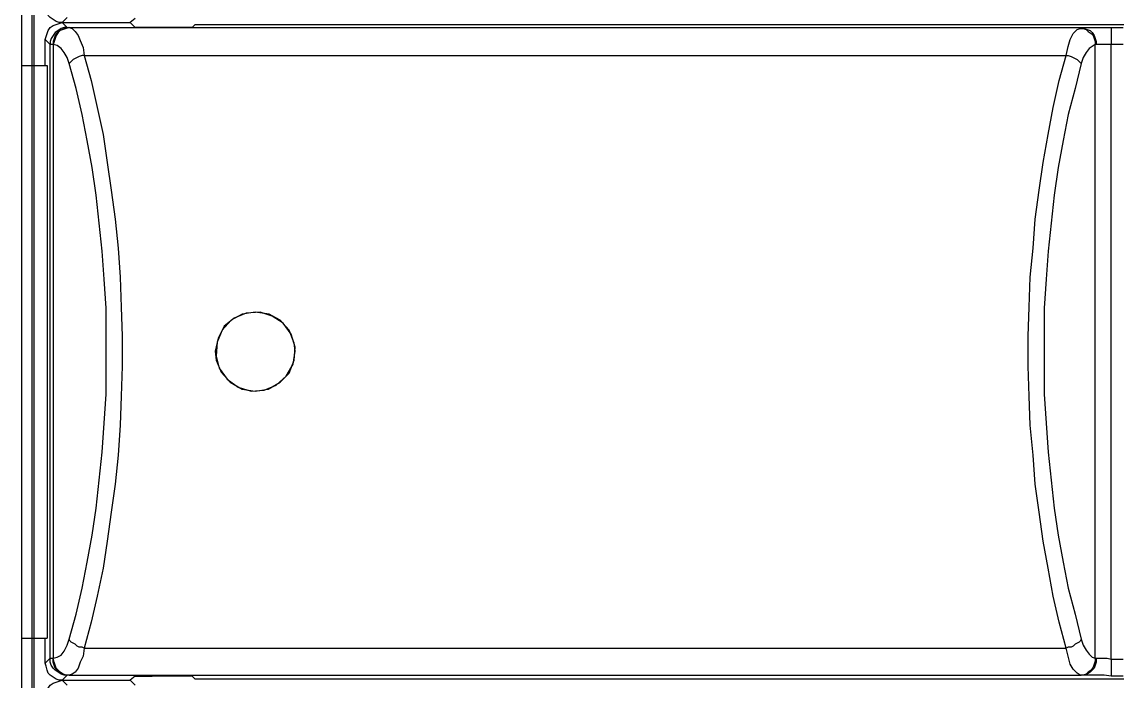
# Model space of a CAD drawing. Header units: centimetres. Extents: x -9.3 to 8.8, y -8.1 to 9.2.
# Drawn here: x -6.946 to -5.013, y 3.106 to 4.27 of the extents above; entities that cross this region are included whole.
import ezdxf

# ---------------------------------------------------------------- set-up
doc = ezdxf.new("R2010")
doc.units = ezdxf.units.CM
doc.header["$MEASUREMENT"] = 0
doc.layers.add('Camada 1', color=7, linetype='Continuous')

msp = doc.modelspace()

# ---------------------------------------------------------------- linework, layer by layer
at = {"layer": 'Camada 1', "color": 250, "lineweight": 25}
for points in [[(-6.94621, -0.45508), (-6.94621, -0.45508), (-6.94621, 6.68867), (-6.94621, 6.68867)], [(-6.94621, -0.45508), (-6.94621, -0.45508), (-6.94621, 6.68867), (-6.94621, 6.68867)], [(-6.92856, 6.67103), (-6.92856, 6.67103), (-6.92856, -0.43744), (-6.92856, -0.43744)], [(-6.92856, 6.67103), (-6.92856, 6.67103), (-6.92856, -0.43744), (-6.92856, -0.43744)], [(-6.92503, 6.6675), (-6.92503, 6.6675), (-6.92503, -0.43392), (-6.92503, -0.43392)], [(-6.92503, 6.6675), (-6.92503, 6.6675), (-6.92503, -0.43392), (-6.92503, -0.43392)], [(-6.86646, 4.27814), (-6.86646, 4.27814), (-6.87529, 4.26932), (-6.87529, 4.26932)], [(-6.74642, 4.27637), (-6.74642, 4.27637), (-6.75524, 4.26932), (-6.75524, 4.26932)], [(-6.87529, 4.26932), (-6.87529, 4.26932), (-6.75524, 4.26932), (-6.75524, 4.26932)], [(-6.87529, 4.26932), (-6.87529, 4.26932), (-6.86646, 4.2605), (-6.86646, 4.2605)], [(-6.87529, 4.26932), (-6.87529, 4.26932), (-6.75524, 4.26932), (-6.75524, 4.26932)], [(-6.86646, 4.2605), (-6.86646, 4.2605), (-6.8647, 4.2605), (-6.8647, 4.2605)], [(-6.8647, 4.2605), (-6.8647, 4.2605), (-6.86293, 4.2605), (-6.86293, 4.2605)], [(-6.86293, 4.2605), (-6.86293, 4.2605), (-5.07654, 4.2605), (-5.07654, 4.2605)], [(-6.75524, 4.26932), (-6.75524, 4.26932), (-6.74642, 4.2605), (-6.74642, 4.2605)], [(-6.71643, 4.2605), (-6.71643, 4.2605), (-6.74642, 4.2605), (-6.74642, 4.2605)], [(-6.64581, 4.2605), (-6.64581, 4.2605), (-6.71643, 4.2605), (-6.71643, 4.2605)], [(-6.64051, 4.26579), (-6.64051, 4.26579), (-6.64581, 4.2605), (-6.64581, 4.2605)], [(-6.64051, 4.26579), (-6.64051, 4.26579), (-3.3872, 4.26579), (-3.3872, 4.26579)], [(-5.07827, 4.25873), (-5.07827, 4.25873), (-5.07654, 4.2605), (-5.07654, 4.2605)], [(-5.07654, 4.2605), (-5.07654, 4.2605), (-5.02356, 4.2605), (-5.02356, 4.2605)], [(-5.02356, 4.2605), (-5.02356, 4.2605), (-5.02356, 4.23048), (-5.02356, 4.23048)], [(-5.02356, 4.2605), (-5.02356, 4.2605), (-5.00239, 4.2605), (-5.00239, 4.2605)], [(-6.89648, 4.23048), (-6.89648, 4.23048), (-6.90529, 4.2393), (-6.90529, 4.2393)], [(-6.90529, 4.1934), (-6.90529, 4.1934), (-6.90529, 4.2393), (-6.90529, 4.2393)], [(-6.89117, 4.23048), (-6.89117, 4.23048), (-6.89648, 4.23048), (-6.89648, 4.23048)], [(-6.89648, 3.14664), (-6.89648, 3.14664), (-6.89648, 4.23048), (-6.89648, 4.23048)], [(-6.89117, 4.23048), (-6.89117, 4.23048), (-6.89117, 4.23048), (-6.89117, 4.23048)], [(-6.89117, 4.23048), (-6.89117, 4.23048), (-6.89117, 3.14664), (-6.89117, 3.14664)], [(-5.05181, 3.14664), (-5.05181, 3.14664), (-5.05181, 4.23048), (-5.05181, 4.23048)], [(-5.05005, 4.23048), (-5.05005, 4.23048), (-5.05181, 4.23048), (-5.05181, 4.23048)], [(-5.02356, 4.23048), (-5.02356, 4.23048), (-5.05005, 4.23048), (-5.05005, 4.23048)], [(-5.02356, 3.14487), (-5.02356, 3.14487), (-5.02356, 4.23048), (-5.02356, 4.23048)], [(-5.00239, 4.23048), (-5.00239, 4.23048), (-5.02356, 4.23048), (-5.02356, 4.23048)], [(-6.83645, 4.21104), (-6.83645, 4.21104), (-5.103, 4.21104), (-5.103, 4.21104)], [(-6.9462, 4.1934), (-6.9462, 4.1934), (-6.90177, 4.1934), (-6.90177, 4.1934)], [(-6.90177, 4.1934), (-6.90177, 4.1934), (-6.90177, 3.18192), (-6.90177, 3.18192)], [(-6.9462, 3.18192), (-6.9462, 3.18192), (-6.90177, 3.18192), (-6.90177, 3.18192)], [(-6.90529, 3.13782), (-6.90529, 3.13782), (-6.90529, 3.18192), (-6.90529, 3.18192)], [(-6.83645, 3.16428), (-6.83645, 3.16428), (-5.103, 3.16428), (-5.103, 3.16428)], [(-6.90529, 3.13782), (-6.90529, 3.13782), (-6.89648, 3.14664), (-6.89648, 3.14664)], [(-6.89648, 3.14664), (-6.89648, 3.14664), (-6.89117, 3.14664), (-6.89117, 3.14664)], [(-6.89117, 3.14664), (-6.89117, 3.14664), (-6.89117, 3.14664), (-6.89117, 3.14664)], [(-5.05181, 3.14664), (-5.05181, 3.14664), (-5.05005, 3.14664), (-5.05005, 3.14664)], [(-5.02356, 3.14487), (-5.02356, 3.14487), (-5.02356, 3.11485), (-5.02356, 3.11485)], [(-5.02356, 3.14487), (-5.02356, 3.14487), (-5.00239, 3.14487), (-5.00239, 3.14487)], [(-6.86646, 3.11662), (-6.86646, 3.11662), (-6.87529, 3.1078), (-6.87529, 3.1078)], [(-6.8647, 3.11662), (-6.8647, 3.11662), (-6.86646, 3.11662), (-6.86646, 3.11662)], [(-6.86293, 3.11662), (-6.86293, 3.11662), (-6.8647, 3.11662), (-6.8647, 3.11662)], [(-6.86293, 3.11662), (-6.86293, 3.11662), (-5.07654, 3.11662), (-5.07654, 3.11662)], [(-6.74642, 3.11485), (-6.74642, 3.11485), (-6.75524, 3.1078), (-6.75524, 3.1078)], [(-6.74642, 3.11485), (-6.74642, 3.11485), (-6.71643, 3.11485), (-6.71643, 3.11485)], [(-6.64581, 3.11485), (-6.64581, 3.11485), (-6.71643, 3.11485), (-6.71643, 3.11485)], [(-6.64051, 3.10956), (-6.64051, 3.10956), (-6.64581, 3.11485), (-6.64581, 3.11485)], [(-5.07654, 3.11662), (-5.07654, 3.11662), (-5.07827, 3.11662), (-5.07827, 3.11662)], [(-5.00239, 3.11485), (-5.00239, 3.11485), (-5.02356, 3.11485), (-5.02356, 3.11485)], [(-6.87529, 3.1078), (-6.87529, 3.1078), (-6.75524, 3.1078), (-6.75524, 3.1078)], [(-6.87529, 3.1078), (-6.87529, 3.1078), (-6.86646, 3.09898), (-6.86646, 3.09898)], [(-6.87529, 3.1078), (-6.87529, 3.1078), (-6.75524, 3.1078), (-6.75524, 3.1078)], [(-6.75524, 3.1078), (-6.75524, 3.1078), (-6.74642, 3.09898), (-6.74642, 3.09898)], [(-3.3872, 3.10956), (-3.3872, 3.10956), (-6.64051, 3.10956), (-6.64051, 3.10956)]]:
    msp.add_open_spline(points, degree=3, dxfattribs=at)
for points, knots in [([(-6.87529, 4.26932), (-6.87529, 4.26932), (-6.88059, 4.26932), (-6.88059, 4.26932), (-6.88059, 4.26932), (-6.88588, 4.27108), (-6.88588, 4.27108), (-6.88588, 4.27108), (-6.89117, 4.27461), (-6.89117, 4.27461), (-6.89117, 4.27461), (-6.89648, 4.27814), (-6.89648, 4.27814), (-6.89648, 4.27814), (-6.9, 4.28166), (-6.9, 4.28166), (-6.9, 4.28166), (-6.90177, 4.28696), (-6.90177, 4.28696), (-6.90177, 4.28696), (-6.90353, 4.29401), (-6.90353, 4.29401), (-6.90353, 4.29401), (-6.90529, 4.2993), (-6.90529, 4.2993)], [0, 0, 0, 0, 0.125, 0.125, 0.125, 0.25, 0.25, 0.25, 0.375, 0.375, 0.375, 0.5, 0.5, 0.5, 0.625, 0.625, 0.625, 0.75, 0.75, 0.75, 0.875, 0.875, 0.875, 1, 1, 1, 1]), ([(-6.90529, 4.2393), (-6.90529, 4.2393), (-6.90353, 4.24459), (-6.90353, 4.24459), (-6.90353, 4.24459), (-6.90177, 4.24991), (-6.90177, 4.24991), (-6.90177, 4.24991), (-6.9, 4.25521), (-6.9, 4.25521), (-6.9, 4.25521), (-6.89648, 4.2605), (-6.89648, 4.2605), (-6.89648, 4.2605), (-6.89117, 4.26403), (-6.89117, 4.26403), (-6.89117, 4.26403), (-6.88588, 4.26579), (-6.88588, 4.26579), (-6.88588, 4.26579), (-6.88059, 4.26755), (-6.88059, 4.26755), (-6.88059, 4.26755), (-6.87529, 4.26932), (-6.87529, 4.26932)], [0, 0, 0, 0, 0.125, 0.125, 0.125, 0.25, 0.25, 0.25, 0.375, 0.375, 0.375, 0.5, 0.5, 0.5, 0.625, 0.625, 0.625, 0.75, 0.75, 0.75, 0.875, 0.875, 0.875, 1, 1, 1, 1]), ([(-6.86646, 4.2605), (-6.86646, 4.2605), (-6.87175, 4.2605), (-6.87175, 4.2605), (-6.87175, 4.2605), (-6.87706, 4.25873), (-6.87706, 4.25873), (-6.87706, 4.25873), (-6.88235, 4.25521), (-6.88235, 4.25521), (-6.88235, 4.25521), (-6.88764, 4.25164), (-6.88764, 4.25164), (-6.88764, 4.25164), (-6.89117, 4.24639), (-6.89117, 4.24639), (-6.89117, 4.24639), (-6.8947, 4.24106), (-6.8947, 4.24106), (-6.8947, 4.24106), (-6.89648, 4.23577), (-6.89648, 4.23577), (-6.89648, 4.23577), (-6.89648, 4.23048), (-6.89648, 4.23048)], [0, 0, 0, 0, 0.125, 0.125, 0.125, 0.25, 0.25, 0.25, 0.375, 0.375, 0.375, 0.5, 0.5, 0.5, 0.625, 0.625, 0.625, 0.75, 0.75, 0.75, 0.875, 0.875, 0.875, 1, 1, 1, 1]), ([(-6.86293, 4.2605), (-6.86293, 4.2605), (-6.86822, 4.25873), (-6.86822, 4.25873), (-6.86822, 4.25873), (-6.87352, 4.25697), (-6.87352, 4.25697), (-6.87352, 4.25697), (-6.87881, 4.25521), (-6.87881, 4.25521), (-6.87881, 4.25521), (-6.88235, 4.25164), (-6.88235, 4.25164), (-6.88235, 4.25164), (-6.88588, 4.24639), (-6.88588, 4.24639), (-6.88588, 4.24639), (-6.88764, 4.24106), (-6.88764, 4.24106), (-6.88764, 4.24106), (-6.88941, 4.23577), (-6.88941, 4.23577), (-6.88941, 4.23577), (-6.89117, 4.23048), (-6.89117, 4.23048)], [0, 0, 0, 0, 0.125, 0.125, 0.125, 0.25, 0.25, 0.25, 0.375, 0.375, 0.375, 0.5, 0.5, 0.5, 0.625, 0.625, 0.625, 0.75, 0.75, 0.75, 0.875, 0.875, 0.875, 1, 1, 1, 1]), ([(-6.8647, 4.2605), (-6.8647, 4.2605), (-6.86999, 4.25873), (-6.86999, 4.25873), (-6.86999, 4.25873), (-6.87529, 4.25697), (-6.87529, 4.25697), (-6.87529, 4.25697), (-6.87881, 4.25521), (-6.87881, 4.25521), (-6.87881, 4.25521), (-6.88411, 4.25164), (-6.88411, 4.25164), (-6.88411, 4.25164), (-6.88764, 4.24639), (-6.88764, 4.24639), (-6.88764, 4.24639), (-6.88941, 4.24106), (-6.88941, 4.24106), (-6.88941, 4.24106), (-6.89117, 4.23577), (-6.89117, 4.23577), (-6.89117, 4.23577), (-6.89117, 4.23048), (-6.89117, 4.23048)], [0, 0, 0, 0, 0.125, 0.125, 0.125, 0.25, 0.25, 0.25, 0.375, 0.375, 0.375, 0.5, 0.5, 0.5, 0.625, 0.625, 0.625, 0.75, 0.75, 0.75, 0.875, 0.875, 0.875, 1, 1, 1, 1]), ([(-6.86293, 4.2605), (-6.86293, 4.2605), (-6.85763, 4.25873), (-6.85763, 4.25873), (-6.85763, 4.25873), (-6.85234, 4.25344), (-6.85234, 4.25344), (-6.85234, 4.25344), (-6.84705, 4.24639), (-6.84705, 4.24639), (-6.84705, 4.24639), (-6.84352, 4.23753), (-6.84352, 4.23753), (-6.84352, 4.23753), (-6.83821, 4.22518), (-6.83821, 4.22518), (-6.83821, 4.22518), (-6.83645, 4.21104), (-6.83645, 4.21104)], [0, 0, 0, 0, 0.1666667, 0.1666667, 0.1666667, 0.3333333, 0.3333333, 0.3333333, 0.5, 0.5, 0.5, 0.6666667, 0.6666667, 0.6666667, 0.8333333, 0.8333333, 0.8333333, 1, 1, 1, 1]), ([(-5.103, 4.21104), (-5.103, 4.21104), (-5.09947, 4.22695), (-5.09947, 4.22695), (-5.09947, 4.22695), (-5.09595, 4.2393), (-5.09595, 4.2393), (-5.09595, 4.2393), (-5.09065, 4.24991), (-5.09065, 4.24991), (-5.09065, 4.24991), (-5.0836, 4.25697), (-5.0836, 4.25697), (-5.0836, 4.25697), (-5.07827, 4.25873), (-5.07827, 4.25873)], [0, 0, 0, 0, 0.2, 0.2, 0.2, 0.4, 0.4, 0.4, 0.6, 0.6, 0.6, 0.8, 0.8, 0.8, 1, 1, 1, 1]), ([(-5.07827, 4.25873), (-5.07827, 4.25873), (-5.07298, 4.25873), (-5.07298, 4.25873), (-5.07298, 4.25873), (-5.06769, 4.25697), (-5.06769, 4.25697), (-5.06769, 4.25697), (-5.06416, 4.25344), (-5.06416, 4.25344), (-5.06416, 4.25344), (-5.05887, 4.24991), (-5.05887, 4.24991), (-5.05887, 4.24991), (-5.05534, 4.24639), (-5.05534, 4.24639), (-5.05534, 4.24639), (-5.05358, 4.24106), (-5.05358, 4.24106), (-5.05358, 4.24106), (-5.05181, 4.23577), (-5.05181, 4.23577), (-5.05181, 4.23577), (-5.05181, 4.23048), (-5.05181, 4.23048)], [0, 0, 0, 0, 0.125, 0.125, 0.125, 0.25, 0.25, 0.25, 0.375, 0.375, 0.375, 0.5, 0.5, 0.5, 0.625, 0.625, 0.625, 0.75, 0.75, 0.75, 0.875, 0.875, 0.875, 1, 1, 1, 1]), ([(-5.07654, 4.2605), (-5.07654, 4.2605), (-5.07122, 4.25873), (-5.07122, 4.25873), (-5.07122, 4.25873), (-5.06593, 4.25697), (-5.06593, 4.25697), (-5.06593, 4.25697), (-5.06063, 4.25521), (-5.06063, 4.25521), (-5.06063, 4.25521), (-5.05711, 4.25164), (-5.05711, 4.25164), (-5.05711, 4.25164), (-5.05358, 4.24639), (-5.05358, 4.24639), (-5.05358, 4.24639), (-5.05181, 4.24106), (-5.05181, 4.24106), (-5.05181, 4.24106), (-5.05005, 4.23577), (-5.05005, 4.23577), (-5.05005, 4.23577), (-5.05005, 4.23048), (-5.05005, 4.23048)], [0, 0, 0, 0, 0.125, 0.125, 0.125, 0.25, 0.25, 0.25, 0.375, 0.375, 0.375, 0.5, 0.5, 0.5, 0.625, 0.625, 0.625, 0.75, 0.75, 0.75, 0.875, 0.875, 0.875, 1, 1, 1, 1]), ([(-6.86293, 4.19693), (-6.86293, 4.19693), (-6.86646, 4.20751), (-6.86646, 4.20751), (-6.86646, 4.20751), (-6.87175, 4.21637), (-6.87175, 4.21637), (-6.87175, 4.21637), (-6.87706, 4.22342), (-6.87706, 4.22342), (-6.87706, 4.22342), (-6.88411, 4.22871), (-6.88411, 4.22871), (-6.88411, 4.22871), (-6.89117, 4.23048), (-6.89117, 4.23048)], [0, 0, 0, 0, 0.2, 0.2, 0.2, 0.4, 0.4, 0.4, 0.6, 0.6, 0.6, 0.8, 0.8, 0.8, 1, 1, 1, 1]), ([(-5.05181, 4.23048), (-5.05181, 4.23048), (-5.05711, 4.22695), (-5.05711, 4.22695), (-5.05711, 4.22695), (-5.0624, 4.22342), (-5.0624, 4.22342), (-5.0624, 4.22342), (-5.06769, 4.21637), (-5.06769, 4.21637), (-5.06769, 4.21637), (-5.07298, 4.20751), (-5.07298, 4.20751), (-5.07298, 4.20751), (-5.07654, 4.19693), (-5.07654, 4.19693)], [0, 0, 0, 0, 0.2, 0.2, 0.2, 0.4, 0.4, 0.4, 0.6, 0.6, 0.6, 0.8, 0.8, 0.8, 1, 1, 1, 1]), ([(-6.83645, 4.21104), (-6.83645, 4.21104), (-6.83998, 4.21104), (-6.83998, 4.21104), (-6.83998, 4.21104), (-6.84528, 4.20927), (-6.84528, 4.20927), (-6.84528, 4.20927), (-6.84881, 4.20751), (-6.84881, 4.20751), (-6.84881, 4.20751), (-6.85234, 4.20575), (-6.85234, 4.20575), (-6.85234, 4.20575), (-6.85588, 4.20398), (-6.85588, 4.20398), (-6.85588, 4.20398), (-6.85941, 4.20046), (-6.85941, 4.20046), (-6.85941, 4.20046), (-6.86116, 4.19869), (-6.86116, 4.19869), (-6.86116, 4.19869), (-6.86293, 4.19693), (-6.86293, 4.19693)], [0, 0, 0, 0, 0.125, 0.125, 0.125, 0.25, 0.25, 0.25, 0.375, 0.375, 0.375, 0.5, 0.5, 0.5, 0.625, 0.625, 0.625, 0.75, 0.75, 0.75, 0.875, 0.875, 0.875, 1, 1, 1, 1]), ([(-6.86293, 3.18015), (-6.86293, 3.18015), (-6.85058, 3.22432), (-6.85058, 3.22432), (-6.85058, 3.22432), (-6.83998, 3.27018), (-6.83998, 3.27018), (-6.83998, 3.27018), (-6.83116, 3.31608), (-6.83116, 3.31608), (-6.83116, 3.31608), (-6.82234, 3.36374), (-6.82234, 3.36374), (-6.82234, 3.36374), (-6.81527, 3.41143), (-6.81527, 3.41143), (-6.81527, 3.41143), (-6.80998, 3.46082), (-6.80998, 3.46082), (-6.80998, 3.46082), (-6.8047, 3.51028), (-6.8047, 3.51028), (-6.8047, 3.51028), (-6.80113, 3.56147), (-6.80113, 3.56147), (-6.80113, 3.56147), (-6.79764, 3.61262), (-6.79764, 3.61262), (-6.79764, 3.61262), (-6.79764, 3.76446), (-6.79764, 3.76446), (-6.79764, 3.76446), (-6.80113, 3.81565), (-6.80113, 3.81565), (-6.80113, 3.81565), (-6.8047, 3.86507), (-6.8047, 3.86507), (-6.8047, 3.86507), (-6.80998, 3.91449), (-6.80998, 3.91449), (-6.80998, 3.91449), (-6.81527, 3.96392), (-6.81527, 3.96392), (-6.81527, 3.96392), (-6.82234, 4.01334), (-6.82234, 4.01334), (-6.82234, 4.01334), (-6.83116, 4.061), (-6.83116, 4.061), (-6.83116, 4.061), (-6.83998, 4.1069), (-6.83998, 4.1069), (-6.83998, 4.1069), (-6.85058, 4.15279), (-6.85058, 4.15279), (-6.85058, 4.15279), (-6.86293, 4.19693), (-6.86293, 4.19693)], [0, 0, 0, 0, 0.0526316, 0.0526316, 0.0526316, 0.1052632, 0.1052632, 0.1052632, 0.1578947, 0.1578947, 0.1578947, 0.2105263, 0.2105263, 0.2105263, 0.2631579, 0.2631579, 0.2631579, 0.3157895, 0.3157895, 0.3157895, 0.3684211, 0.3684211, 0.3684211, 0.4210526, 0.4210526, 0.4210526, 0.4736842, 0.4736842, 0.4736842, 0.5263158, 0.5263158, 0.5263158, 0.5789474, 0.5789474, 0.5789474, 0.6315789, 0.6315789, 0.6315789, 0.6842105, 0.6842105, 0.6842105, 0.7368421, 0.7368421, 0.7368421, 0.7894737, 0.7894737, 0.7894737, 0.8421053, 0.8421053, 0.8421053, 0.8947368, 0.8947368, 0.8947368, 0.9473684, 0.9473684, 0.9473684, 1, 1, 1, 1]), ([(-6.83645, 4.21104), (-6.83645, 4.21104), (-6.82409, 4.16694), (-6.82409, 4.16694), (-6.82409, 4.16694), (-6.81351, 4.11925), (-6.81351, 4.11925), (-6.81351, 4.11925), (-6.8029, 4.07162), (-6.8029, 4.07162), (-6.8029, 4.07162), (-6.79584, 4.02216), (-6.79584, 4.02216), (-6.79584, 4.02216), (-6.78879, 3.97277), (-6.78879, 3.97277), (-6.78879, 3.97277), (-6.78173, 3.92158), (-6.78173, 3.92158), (-6.78173, 3.92158), (-6.77644, 3.87036), (-6.77644, 3.87036), (-6.77644, 3.87036), (-6.77291, 3.81917), (-6.77291, 3.81917), (-6.77291, 3.81917), (-6.77115, 3.76622), (-6.77115, 3.76622), (-6.77115, 3.76622), (-6.76938, 3.71503), (-6.76938, 3.71503), (-6.76938, 3.71503), (-6.76938, 3.66208), (-6.76938, 3.66208), (-6.76938, 3.66208), (-6.77115, 3.60913), (-6.77115, 3.60913), (-6.77115, 3.60913), (-6.77291, 3.55794), (-6.77291, 3.55794), (-6.77291, 3.55794), (-6.77644, 3.50499), (-6.77644, 3.50499), (-6.77644, 3.50499), (-6.78173, 3.45377), (-6.78173, 3.45377), (-6.78173, 3.45377), (-6.78879, 3.40434), (-6.78879, 3.40434), (-6.78879, 3.40434), (-6.79584, 3.35315), (-6.79584, 3.35315), (-6.79584, 3.35315), (-6.8029, 3.30549), (-6.8029, 3.30549), (-6.8029, 3.30549), (-6.81351, 3.25607), (-6.81351, 3.25607), (-6.81351, 3.25607), (-6.82409, 3.21017), (-6.82409, 3.21017), (-6.82409, 3.21017), (-6.83645, 3.16428), (-6.83645, 3.16428)], [0, 0, 0, 0, 0.047619, 0.047619, 0.047619, 0.0952381, 0.0952381, 0.0952381, 0.1428571, 0.1428571, 0.1428571, 0.1904762, 0.1904762, 0.1904762, 0.2380952, 0.2380952, 0.2380952, 0.2857143, 0.2857143, 0.2857143, 0.3333333, 0.3333333, 0.3333333, 0.3809524, 0.3809524, 0.3809524, 0.4285714, 0.4285714, 0.4285714, 0.4761905, 0.4761905, 0.4761905, 0.5238095, 0.5238095, 0.5238095, 0.5714286, 0.5714286, 0.5714286, 0.6190476, 0.6190476, 0.6190476, 0.6666667, 0.6666667, 0.6666667, 0.7142857, 0.7142857, 0.7142857, 0.7619048, 0.7619048, 0.7619048, 0.8095238, 0.8095238, 0.8095238, 0.8571429, 0.8571429, 0.8571429, 0.9047619, 0.9047619, 0.9047619, 0.952381, 0.952381, 0.952381, 1, 1, 1, 1]), ([(-5.103, 3.16428), (-5.103, 3.16428), (-5.11535, 3.21017), (-5.11535, 3.21017), (-5.11535, 3.21017), (-5.12597, 3.25607), (-5.12597, 3.25607), (-5.12597, 3.25607), (-5.13479, 3.30549), (-5.13479, 3.30549), (-5.13479, 3.30549), (-5.14361, 3.35315), (-5.14361, 3.35315), (-5.14361, 3.35315), (-5.15066, 3.40434), (-5.15066, 3.40434), (-5.15066, 3.40434), (-5.15772, 3.45377), (-5.15772, 3.45377), (-5.15772, 3.45377), (-5.16125, 3.50499), (-5.16125, 3.50499), (-5.16125, 3.50499), (-5.16657, 3.55794), (-5.16657, 3.55794), (-5.16657, 3.55794), (-5.1683, 3.60913), (-5.1683, 3.60913), (-5.1683, 3.60913), (-5.17007, 3.66208), (-5.17007, 3.66208), (-5.17007, 3.66208), (-5.17007, 3.71503), (-5.17007, 3.71503), (-5.17007, 3.71503), (-5.1683, 3.76622), (-5.1683, 3.76622), (-5.1683, 3.76622), (-5.16657, 3.81917), (-5.16657, 3.81917), (-5.16657, 3.81917), (-5.16125, 3.87036), (-5.16125, 3.87036), (-5.16125, 3.87036), (-5.15772, 3.92158), (-5.15772, 3.92158), (-5.15772, 3.92158), (-5.15066, 3.97277), (-5.15066, 3.97277), (-5.15066, 3.97277), (-5.14361, 4.02216), (-5.14361, 4.02216), (-5.14361, 4.02216), (-5.13479, 4.07162), (-5.13479, 4.07162), (-5.13479, 4.07162), (-5.12597, 4.11925), (-5.12597, 4.11925), (-5.12597, 4.11925), (-5.11535, 4.16694), (-5.11535, 4.16694), (-5.11535, 4.16694), (-5.103, 4.21104), (-5.103, 4.21104)], [0, 0, 0, 0, 0.047619, 0.047619, 0.047619, 0.0952381, 0.0952381, 0.0952381, 0.1428571, 0.1428571, 0.1428571, 0.1904762, 0.1904762, 0.1904762, 0.2380952, 0.2380952, 0.2380952, 0.2857143, 0.2857143, 0.2857143, 0.3333333, 0.3333333, 0.3333333, 0.3809524, 0.3809524, 0.3809524, 0.4285714, 0.4285714, 0.4285714, 0.4761905, 0.4761905, 0.4761905, 0.5238095, 0.5238095, 0.5238095, 0.5714286, 0.5714286, 0.5714286, 0.6190476, 0.6190476, 0.6190476, 0.6666667, 0.6666667, 0.6666667, 0.7142857, 0.7142857, 0.7142857, 0.7619048, 0.7619048, 0.7619048, 0.8095238, 0.8095238, 0.8095238, 0.8571429, 0.8571429, 0.8571429, 0.9047619, 0.9047619, 0.9047619, 0.952381, 0.952381, 0.952381, 1, 1, 1, 1]), ([(-5.07654, 4.19693), (-5.07654, 4.19693), (-5.08713, 4.15279), (-5.08713, 4.15279), (-5.08713, 4.15279), (-5.09947, 4.1069), (-5.09947, 4.1069), (-5.09947, 4.1069), (-5.10829, 4.061), (-5.10829, 4.061), (-5.10829, 4.061), (-5.11711, 4.01334), (-5.11711, 4.01334), (-5.11711, 4.01334), (-5.12417, 3.96392), (-5.12417, 3.96392), (-5.12417, 3.96392), (-5.1295, 3.91449), (-5.1295, 3.91449), (-5.1295, 3.91449), (-5.13479, 3.86507), (-5.13479, 3.86507), (-5.13479, 3.86507), (-5.13832, 3.81565), (-5.13832, 3.81565), (-5.13832, 3.81565), (-5.14184, 3.76446), (-5.14184, 3.76446), (-5.14184, 3.76446), (-5.14184, 3.61262), (-5.14184, 3.61262), (-5.14184, 3.61262), (-5.13832, 3.56147), (-5.13832, 3.56147), (-5.13832, 3.56147), (-5.13479, 3.51028), (-5.13479, 3.51028), (-5.13479, 3.51028), (-5.1295, 3.46082), (-5.1295, 3.46082), (-5.1295, 3.46082), (-5.12417, 3.41143), (-5.12417, 3.41143), (-5.12417, 3.41143), (-5.11711, 3.36374), (-5.11711, 3.36374), (-5.11711, 3.36374), (-5.10829, 3.31608), (-5.10829, 3.31608), (-5.10829, 3.31608), (-5.09947, 3.27018), (-5.09947, 3.27018), (-5.09947, 3.27018), (-5.08713, 3.22432), (-5.08713, 3.22432), (-5.08713, 3.22432), (-5.07654, 3.18015), (-5.07654, 3.18015)], [0, 0, 0, 0, 0.0526316, 0.0526316, 0.0526316, 0.1052632, 0.1052632, 0.1052632, 0.1578947, 0.1578947, 0.1578947, 0.2105263, 0.2105263, 0.2105263, 0.2631579, 0.2631579, 0.2631579, 0.3157895, 0.3157895, 0.3157895, 0.3684211, 0.3684211, 0.3684211, 0.4210526, 0.4210526, 0.4210526, 0.4736842, 0.4736842, 0.4736842, 0.5263158, 0.5263158, 0.5263158, 0.5789474, 0.5789474, 0.5789474, 0.6315789, 0.6315789, 0.6315789, 0.6842105, 0.6842105, 0.6842105, 0.7368421, 0.7368421, 0.7368421, 0.7894737, 0.7894737, 0.7894737, 0.8421053, 0.8421053, 0.8421053, 0.8947368, 0.8947368, 0.8947368, 0.9473684, 0.9473684, 0.9473684, 1, 1, 1, 1]), ([(-5.103, 4.21104), (-5.103, 4.21104), (-5.09947, 4.21104), (-5.09947, 4.21104), (-5.09947, 4.21104), (-5.09418, 4.20927), (-5.09418, 4.20927), (-5.09418, 4.20927), (-5.09065, 4.20751), (-5.09065, 4.20751), (-5.09065, 4.20751), (-5.08713, 4.20575), (-5.08713, 4.20575), (-5.08713, 4.20575), (-5.0836, 4.20398), (-5.0836, 4.20398), (-5.0836, 4.20398), (-5.08007, 4.20046), (-5.08007, 4.20046), (-5.08007, 4.20046), (-5.07827, 4.19869), (-5.07827, 4.19869), (-5.07827, 4.19869), (-5.07654, 4.19693), (-5.07654, 4.19693)], [0, 0, 0, 0, 0.125, 0.125, 0.125, 0.25, 0.25, 0.25, 0.375, 0.375, 0.375, 0.5, 0.5, 0.5, 0.625, 0.625, 0.625, 0.75, 0.75, 0.75, 0.875, 0.875, 0.875, 1, 1, 1, 1]), ([(-6.6052, 3.68854), (-6.6052, 3.68854), (-6.59991, 3.71151), (-6.59991, 3.71151), (-6.59991, 3.71151), (-6.58933, 3.73267), (-6.58933, 3.73267), (-6.58933, 3.73267), (-6.57169, 3.74682), (-6.57169, 3.74682), (-6.57169, 3.74682), (-6.55048, 3.75564), (-6.55048, 3.75564), (-6.55048, 3.75564), (-6.52576, 3.7574), (-6.52576, 3.7574), (-6.52576, 3.7574), (-6.50459, 3.75035), (-6.50459, 3.75035), (-6.50459, 3.75035), (-6.48519, 3.73796), (-6.48519, 3.73796), (-6.48519, 3.73796), (-6.47104, 3.71856), (-6.47104, 3.71856), (-6.47104, 3.71856), (-6.46398, 3.69559), (-6.46398, 3.69559), (-6.46398, 3.69559), (-6.46575, 3.67266), (-6.46575, 3.67266), (-6.46575, 3.67266), (-6.4746, 3.6497), (-6.4746, 3.6497), (-6.4746, 3.6497), (-6.49048, 3.63382), (-6.49048, 3.63382), (-6.49048, 3.63382), (-6.51164, 3.62148), (-6.51164, 3.62148), (-6.51164, 3.62148), (-6.53461, 3.61795), (-6.53461, 3.61795), (-6.53461, 3.61795), (-6.55754, 3.62148), (-6.55754, 3.62148), (-6.55754, 3.62148), (-6.57874, 3.63382), (-6.57874, 3.63382), (-6.57874, 3.63382), (-6.59462, 3.6515), (-6.59462, 3.6515), (-6.59462, 3.6515), (-6.60344, 3.67266), (-6.60344, 3.67266), (-6.60344, 3.67266), (-6.6052, 3.68854), (-6.6052, 3.68854)], [0, 0, 0, 0, 0.0526316, 0.0526316, 0.0526316, 0.1052632, 0.1052632, 0.1052632, 0.1578947, 0.1578947, 0.1578947, 0.2105263, 0.2105263, 0.2105263, 0.2631579, 0.2631579, 0.2631579, 0.3157895, 0.3157895, 0.3157895, 0.3684211, 0.3684211, 0.3684211, 0.4210526, 0.4210526, 0.4210526, 0.4736842, 0.4736842, 0.4736842, 0.5263158, 0.5263158, 0.5263158, 0.5789474, 0.5789474, 0.5789474, 0.6315789, 0.6315789, 0.6315789, 0.6842105, 0.6842105, 0.6842105, 0.7368421, 0.7368421, 0.7368421, 0.7894737, 0.7894737, 0.7894737, 0.8421053, 0.8421053, 0.8421053, 0.8947368, 0.8947368, 0.8947368, 0.9473684, 0.9473684, 0.9473684, 1, 1, 1, 1]), ([(-6.46398, 3.68854), (-6.46398, 3.68854), (-6.46751, 3.66561), (-6.46751, 3.66561), (-6.46751, 3.66561), (-6.47989, 3.64444), (-6.47989, 3.64444), (-6.47989, 3.64444), (-6.49753, 3.62853), (-6.49753, 3.62853), (-6.49753, 3.62853), (-6.5187, 3.61971), (-6.5187, 3.61971), (-6.5187, 3.61971), (-6.54167, 3.61795), (-6.54167, 3.61795), (-6.54167, 3.61795), (-6.56463, 3.625), (-6.56463, 3.625), (-6.56463, 3.625), (-6.58403, 3.63912), (-6.58403, 3.63912), (-6.58403, 3.63912), (-6.59815, 3.65855), (-6.59815, 3.65855), (-6.59815, 3.65855), (-6.60344, 3.67972), (-6.60344, 3.67972), (-6.60344, 3.67972), (-6.60167, 3.70445), (-6.60167, 3.70445), (-6.60167, 3.70445), (-6.59285, 3.72562), (-6.59285, 3.72562), (-6.59285, 3.72562), (-6.57698, 3.74329), (-6.57698, 3.74329), (-6.57698, 3.74329), (-6.55754, 3.75387), (-6.55754, 3.75387), (-6.55754, 3.75387), (-6.53461, 3.7574), (-6.53461, 3.7574), (-6.53461, 3.7574), (-6.50988, 3.75387), (-6.50988, 3.75387), (-6.50988, 3.75387), (-6.49048, 3.74329), (-6.49048, 3.74329), (-6.49048, 3.74329), (-6.4746, 3.72562), (-6.4746, 3.72562), (-6.4746, 3.72562), (-6.46575, 3.70269), (-6.46575, 3.70269), (-6.46575, 3.70269), (-6.46398, 3.68854), (-6.46398, 3.68854)], [0, 0, 0, 0, 0.0526316, 0.0526316, 0.0526316, 0.1052632, 0.1052632, 0.1052632, 0.1578947, 0.1578947, 0.1578947, 0.2105263, 0.2105263, 0.2105263, 0.2631579, 0.2631579, 0.2631579, 0.3157895, 0.3157895, 0.3157895, 0.3684211, 0.3684211, 0.3684211, 0.4210526, 0.4210526, 0.4210526, 0.4736842, 0.4736842, 0.4736842, 0.5263158, 0.5263158, 0.5263158, 0.5789474, 0.5789474, 0.5789474, 0.6315789, 0.6315789, 0.6315789, 0.6842105, 0.6842105, 0.6842105, 0.7368421, 0.7368421, 0.7368421, 0.7894737, 0.7894737, 0.7894737, 0.8421053, 0.8421053, 0.8421053, 0.8947368, 0.8947368, 0.8947368, 0.9473684, 0.9473684, 0.9473684, 1, 1, 1, 1]), ([(-6.89117, 3.14664), (-6.89117, 3.14664), (-6.88411, 3.1484), (-6.88411, 3.1484), (-6.88411, 3.1484), (-6.87706, 3.15193), (-6.87706, 3.15193), (-6.87706, 3.15193), (-6.87175, 3.15898), (-6.87175, 3.15898), (-6.87175, 3.15898), (-6.86646, 3.16957), (-6.86646, 3.16957), (-6.86646, 3.16957), (-6.86293, 3.18015), (-6.86293, 3.18015)], [0, 0, 0, 0, 0.2, 0.2, 0.2, 0.4, 0.4, 0.4, 0.6, 0.6, 0.6, 0.8, 0.8, 0.8, 1, 1, 1, 1]), ([(-6.83645, 3.16428), (-6.83645, 3.16428), (-6.83998, 3.16604), (-6.83998, 3.16604), (-6.83998, 3.16604), (-6.84528, 3.16604), (-6.84528, 3.16604), (-6.84528, 3.16604), (-6.84881, 3.1678), (-6.84881, 3.1678), (-6.84881, 3.1678), (-6.85234, 3.17133), (-6.85234, 3.17133), (-6.85234, 3.17133), (-6.85588, 3.1731), (-6.85588, 3.1731), (-6.85588, 3.1731), (-6.85941, 3.17486), (-6.85941, 3.17486), (-6.85941, 3.17486), (-6.86116, 3.17662), (-6.86116, 3.17662), (-6.86116, 3.17662), (-6.86293, 3.18015), (-6.86293, 3.18015)], [0, 0, 0, 0, 0.125, 0.125, 0.125, 0.25, 0.25, 0.25, 0.375, 0.375, 0.375, 0.5, 0.5, 0.5, 0.625, 0.625, 0.625, 0.75, 0.75, 0.75, 0.875, 0.875, 0.875, 1, 1, 1, 1]), ([(-5.07654, 3.18015), (-5.07654, 3.18015), (-5.07827, 3.17662), (-5.07827, 3.17662), (-5.07827, 3.17662), (-5.08007, 3.17486), (-5.08007, 3.17486), (-5.08007, 3.17486), (-5.0836, 3.1731), (-5.0836, 3.1731), (-5.0836, 3.1731), (-5.08713, 3.17133), (-5.08713, 3.17133), (-5.08713, 3.17133), (-5.09065, 3.1678), (-5.09065, 3.1678), (-5.09065, 3.1678), (-5.09418, 3.16604), (-5.09418, 3.16604), (-5.09418, 3.16604), (-5.09947, 3.16604), (-5.09947, 3.16604), (-5.09947, 3.16604), (-5.103, 3.16428), (-5.103, 3.16428)], [0, 0, 0, 0, 0.125, 0.125, 0.125, 0.25, 0.25, 0.25, 0.375, 0.375, 0.375, 0.5, 0.5, 0.5, 0.625, 0.625, 0.625, 0.75, 0.75, 0.75, 0.875, 0.875, 0.875, 1, 1, 1, 1]), ([(-5.07654, 3.18015), (-5.07654, 3.18015), (-5.07298, 3.16957), (-5.07298, 3.16957), (-5.07298, 3.16957), (-5.06769, 3.16075), (-5.06769, 3.16075), (-5.06769, 3.16075), (-5.0624, 3.15369), (-5.0624, 3.15369), (-5.0624, 3.15369), (-5.05711, 3.1484), (-5.05711, 3.1484), (-5.05711, 3.1484), (-5.05181, 3.14664), (-5.05181, 3.14664)], [0, 0, 0, 0, 0.2, 0.2, 0.2, 0.4, 0.4, 0.4, 0.6, 0.6, 0.6, 0.8, 0.8, 0.8, 1, 1, 1, 1]), ([(-6.83645, 3.16428), (-6.83645, 3.16428), (-6.83821, 3.15017), (-6.83821, 3.15017), (-6.83821, 3.15017), (-6.84352, 3.13958), (-6.84352, 3.13958), (-6.84352, 3.13958), (-6.84705, 3.12896), (-6.84705, 3.12896), (-6.84705, 3.12896), (-6.85234, 3.12191), (-6.85234, 3.12191), (-6.85234, 3.12191), (-6.85763, 3.11838), (-6.85763, 3.11838), (-6.85763, 3.11838), (-6.86293, 3.11662), (-6.86293, 3.11662)], [0, 0, 0, 0, 0.1666667, 0.1666667, 0.1666667, 0.3333333, 0.3333333, 0.3333333, 0.5, 0.5, 0.5, 0.6666667, 0.6666667, 0.6666667, 0.8333333, 0.8333333, 0.8333333, 1, 1, 1, 1]), ([(-5.07827, 3.11662), (-5.07827, 3.11662), (-5.0836, 3.12014), (-5.0836, 3.12014), (-5.0836, 3.12014), (-5.09065, 3.1272), (-5.09065, 3.1272), (-5.09065, 3.1272), (-5.09595, 3.13602), (-5.09595, 3.13602), (-5.09595, 3.13602), (-5.09947, 3.15017), (-5.09947, 3.15017), (-5.09947, 3.15017), (-5.103, 3.16428), (-5.103, 3.16428)], [0, 0, 0, 0, 0.2, 0.2, 0.2, 0.4, 0.4, 0.4, 0.6, 0.6, 0.6, 0.8, 0.8, 0.8, 1, 1, 1, 1]), ([(-6.87529, 3.1078), (-6.87529, 3.1078), (-6.88059, 3.1078), (-6.88059, 3.1078), (-6.88059, 3.1078), (-6.88588, 3.10956), (-6.88588, 3.10956), (-6.88588, 3.10956), (-6.89117, 3.11309), (-6.89117, 3.11309), (-6.89117, 3.11309), (-6.89648, 3.11662), (-6.89648, 3.11662), (-6.89648, 3.11662), (-6.9, 3.12014), (-6.9, 3.12014), (-6.9, 3.12014), (-6.90177, 3.12544), (-6.90177, 3.12544), (-6.90177, 3.12544), (-6.90353, 3.13253), (-6.90353, 3.13253), (-6.90353, 3.13253), (-6.90529, 3.13782), (-6.90529, 3.13782)], [0, 0, 0, 0, 0.125, 0.125, 0.125, 0.25, 0.25, 0.25, 0.375, 0.375, 0.375, 0.5, 0.5, 0.5, 0.625, 0.625, 0.625, 0.75, 0.75, 0.75, 0.875, 0.875, 0.875, 1, 1, 1, 1]), ([(-6.86646, 3.11662), (-6.86646, 3.11662), (-6.87175, 3.11662), (-6.87175, 3.11662), (-6.87175, 3.11662), (-6.87706, 3.11838), (-6.87706, 3.11838), (-6.87706, 3.11838), (-6.88235, 3.12191), (-6.88235, 3.12191), (-6.88235, 3.12191), (-6.88764, 3.12544), (-6.88764, 3.12544), (-6.88764, 3.12544), (-6.89117, 3.12896), (-6.89117, 3.12896), (-6.89117, 3.12896), (-6.8947, 3.13429), (-6.8947, 3.13429), (-6.8947, 3.13429), (-6.89648, 3.13958), (-6.89648, 3.13958), (-6.89648, 3.13958), (-6.89648, 3.14664), (-6.89648, 3.14664)], [0, 0, 0, 0, 0.125, 0.125, 0.125, 0.25, 0.25, 0.25, 0.375, 0.375, 0.375, 0.5, 0.5, 0.5, 0.625, 0.625, 0.625, 0.75, 0.75, 0.75, 0.875, 0.875, 0.875, 1, 1, 1, 1]), ([(-6.86293, 3.11662), (-6.86293, 3.11662), (-6.86822, 3.11662), (-6.86822, 3.11662), (-6.86822, 3.11662), (-6.87352, 3.11838), (-6.87352, 3.11838), (-6.87352, 3.11838), (-6.87881, 3.12191), (-6.87881, 3.12191), (-6.87881, 3.12191), (-6.88235, 3.12544), (-6.88235, 3.12544), (-6.88235, 3.12544), (-6.88588, 3.12896), (-6.88588, 3.12896), (-6.88588, 3.12896), (-6.88764, 3.13429), (-6.88764, 3.13429), (-6.88764, 3.13429), (-6.88941, 3.13958), (-6.88941, 3.13958), (-6.88941, 3.13958), (-6.89117, 3.14664), (-6.89117, 3.14664)], [0, 0, 0, 0, 0.125, 0.125, 0.125, 0.25, 0.25, 0.25, 0.375, 0.375, 0.375, 0.5, 0.5, 0.5, 0.625, 0.625, 0.625, 0.75, 0.75, 0.75, 0.875, 0.875, 0.875, 1, 1, 1, 1]), ([(-6.8647, 3.11662), (-6.8647, 3.11662), (-6.86999, 3.11662), (-6.86999, 3.11662), (-6.86999, 3.11662), (-6.87529, 3.11838), (-6.87529, 3.11838), (-6.87529, 3.11838), (-6.87881, 3.12191), (-6.87881, 3.12191), (-6.87881, 3.12191), (-6.88411, 3.12544), (-6.88411, 3.12544), (-6.88411, 3.12544), (-6.88764, 3.12896), (-6.88764, 3.12896), (-6.88764, 3.12896), (-6.88941, 3.13429), (-6.88941, 3.13429), (-6.88941, 3.13429), (-6.89117, 3.13958), (-6.89117, 3.13958), (-6.89117, 3.13958), (-6.89117, 3.14664), (-6.89117, 3.14664)], [0, 0, 0, 0, 0.125, 0.125, 0.125, 0.25, 0.25, 0.25, 0.375, 0.375, 0.375, 0.5, 0.5, 0.5, 0.625, 0.625, 0.625, 0.75, 0.75, 0.75, 0.875, 0.875, 0.875, 1, 1, 1, 1]), ([(-5.05181, 3.14664), (-5.05181, 3.14664), (-5.05181, 3.14135), (-5.05181, 3.14135), (-5.05181, 3.14135), (-5.05358, 3.13602), (-5.05358, 3.13602), (-5.05358, 3.13602), (-5.05534, 3.13073), (-5.05534, 3.13073), (-5.05534, 3.13073), (-5.05887, 3.12544), (-5.05887, 3.12544), (-5.05887, 3.12544), (-5.06416, 3.12191), (-5.06416, 3.12191), (-5.06416, 3.12191), (-5.06769, 3.11838), (-5.06769, 3.11838), (-5.06769, 3.11838), (-5.07298, 3.11662), (-5.07298, 3.11662), (-5.07298, 3.11662), (-5.07827, 3.11662), (-5.07827, 3.11662)], [0, 0, 0, 0, 0.125, 0.125, 0.125, 0.25, 0.25, 0.25, 0.375, 0.375, 0.375, 0.5, 0.5, 0.5, 0.625, 0.625, 0.625, 0.75, 0.75, 0.75, 0.875, 0.875, 0.875, 1, 1, 1, 1]), ([(-5.05005, 3.14664), (-5.05005, 3.14664), (-5.05005, 3.13958), (-5.05005, 3.13958), (-5.05005, 3.13958), (-5.05181, 3.13429), (-5.05181, 3.13429), (-5.05181, 3.13429), (-5.05358, 3.12896), (-5.05358, 3.12896), (-5.05358, 3.12896), (-5.05711, 3.12544), (-5.05711, 3.12544), (-5.05711, 3.12544), (-5.06063, 3.12191), (-5.06063, 3.12191), (-5.06063, 3.12191), (-5.06593, 3.11838), (-5.06593, 3.11838), (-5.06593, 3.11838), (-5.07122, 3.11662), (-5.07122, 3.11662), (-5.07122, 3.11662), (-5.07654, 3.11662), (-5.07654, 3.11662)], [0, 0, 0, 0, 0.125, 0.125, 0.125, 0.25, 0.25, 0.25, 0.375, 0.375, 0.375, 0.5, 0.5, 0.5, 0.625, 0.625, 0.625, 0.75, 0.75, 0.75, 0.875, 0.875, 0.875, 1, 1, 1, 1]), ([(-5.05005, 3.14664), (-5.05005, 3.14664), (-5.03061, 3.14664), (-5.03061, 3.14664), (-5.03061, 3.14664), (-5.02356, 3.14487), (-5.02356, 3.14487)], [0, 0, 0, 0, 0.5, 0.5, 0.5, 1, 1, 1, 1]), ([(-5.02356, 3.11485), (-5.02356, 3.11485), (-5.0359, 3.11662), (-5.0359, 3.11662), (-5.0359, 3.11662), (-5.07654, 3.11662), (-5.07654, 3.11662)], [0, 0, 0, 0, 0.5, 0.5, 0.5, 1, 1, 1, 1]), ([(-6.90529, 3.07778), (-6.90529, 3.07778), (-6.90353, 3.0831), (-6.90353, 3.0831), (-6.90353, 3.0831), (-6.90177, 3.08839), (-6.90177, 3.08839), (-6.90177, 3.08839), (-6.9, 3.09369), (-6.9, 3.09369), (-6.9, 3.09369), (-6.89648, 3.09898), (-6.89648, 3.09898), (-6.89648, 3.09898), (-6.89117, 3.1025), (-6.89117, 3.1025), (-6.89117, 3.1025), (-6.88588, 3.10427), (-6.88588, 3.10427), (-6.88588, 3.10427), (-6.88059, 3.10603), (-6.88059, 3.10603), (-6.88059, 3.10603), (-6.87529, 3.1078), (-6.87529, 3.1078)], [0, 0, 0, 0, 0.125, 0.125, 0.125, 0.25, 0.25, 0.25, 0.375, 0.375, 0.375, 0.5, 0.5, 0.5, 0.625, 0.625, 0.625, 0.75, 0.75, 0.75, 0.875, 0.875, 0.875, 1, 1, 1, 1])]:
    msp.add_open_spline(points, degree=3, knots=knots, dxfattribs=at)

doc.saveas('drawing.dxf')
